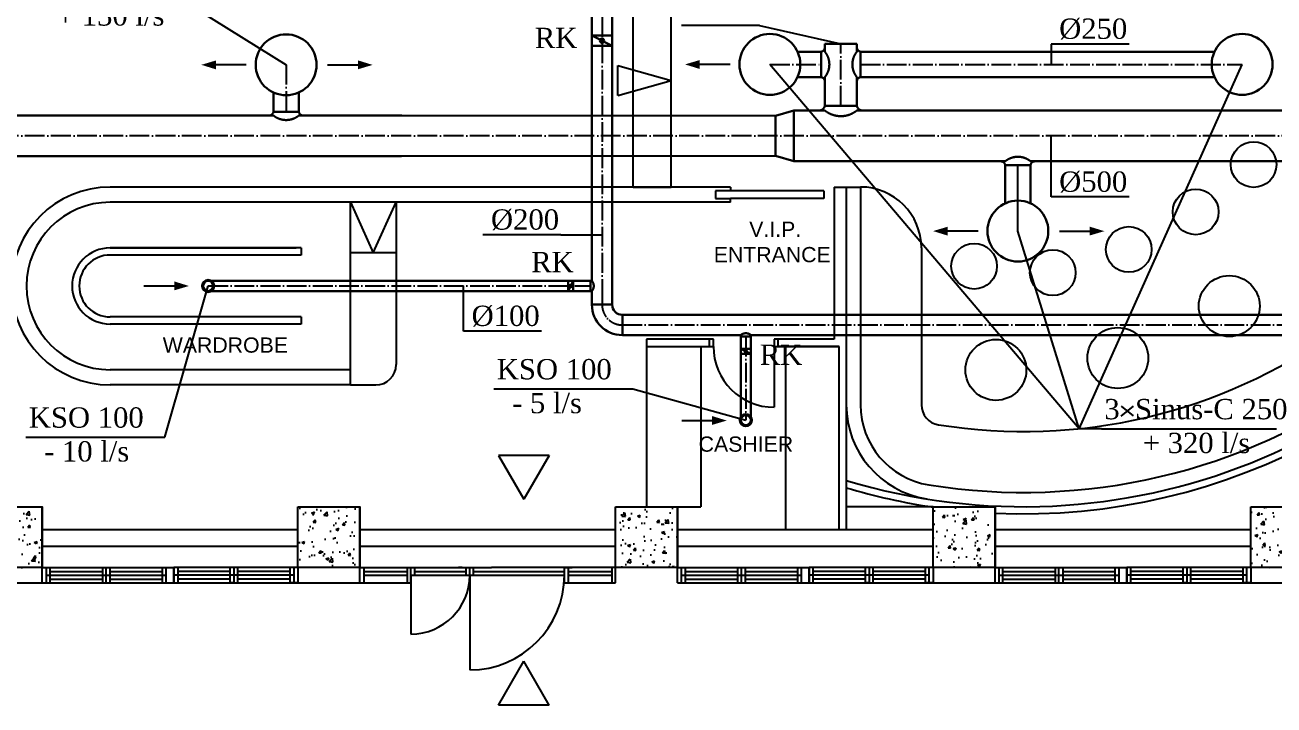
# Model space of a CAD drawing. Header units: millimetres. Extents: x 64632 to 106632, y -11124 to 18576.
# Drawn here: x 83931 to 96240, y -83 to 6617 of the extents above; entities that cross this region are included whole.
import ezdxf

# ---------------------------------------------------------------- set-up
doc = ezdxf.new("R2010")
doc.units = ezdxf.units.MM
doc.linetypes.add('CenterLine', pattern=[17.2, 13, -2, 0.2, -2])
for name, color, linetype in [('Strelki', 7, 'Continuous'), ('Torud SP', 5, 'Continuous'), ('Trubi S', 5, 'Continuous'), ('Trubi V', 1, 'Continuous'), ('Xref', 7, 'Continuous')]:
    doc.layers.add(name, color=color, linetype=linetype)
doc.styles.add('ROMANS', font='arial.ttf')
pattern_1 = [(50, (-455829.67, -150920.86), (286.90407, -25.10085), [30, -330]), (355, (-455829.67, -150920.86), (-55.50053, 300.87685), [24, -264]), (100.4514, (-455805.76, -150922.95), (231.40375, 275.77582), [25.49608, -280.45684]), (46.1842, (-455829.67, -150840.86), (426.89642, -66.2076), [45, -495]), (96.6356, (-455794.1, -150846.37), (373.86508, 389.64715), [38.2441, -420.6852]), (351.1842, (-455829.67, -150840.86), (373.86478, 389.64744), [36, -396]), (21, (-455789.67, -150860.86), (238.76282, -161.04756), [30, -330]), (326, (-455789.67, -150860.86), (97.32613, 290.06002), [24, -264]), (71.4514, (-455769.77, -150874.28), (336.08905, 129.0122), [25.49608, -280.45684]), (37.5, (-455829.67, -150920.86), (4.863942, 133.157542), [0, -260.8, 0, -268, 0, -265]), (7.5, (-455829.67, -150920.86), (105.227815, 157.764685), [0, -152.8, 0, -254.8, 0, -101]), (327.5, (-455918.87, -150920.86), (213.528974, -9.021949), [0, -100, 0, -312, 0, -414]), (317.5, (-455958.87, -150920.86), (233.27447, 40.04199), [0, -130, 0, -207.2, 0, -294])]

msp = doc.modelspace()

# ---------------------------------------------------------------- hatches: boundary and pattern name
at = {"layer": 'Strelki'}
for color, points in [(5, [(85814, 6180), (85814, 6268), (85669, 6225)]), (5, [(87212, 6269), (87212, 6181), (87357, 6224)]), (5, [(90581, 6184), (90581, 6272), (90436, 6229)]), (5, [(93025, 4542), (93025, 4630), (92880, 4587)]), (5, [(94422, 4631), (94422, 4543), (94568, 4586)]), (1, [(85402, 4091), (85402, 4003), (85547, 4046)]), (1, [(90701, 2765), (90701, 2677), (90847, 2720)])]:
    msp.add_hatch(color=color, dxfattribs=at).paths.add_polyline_path(points)
at = {"layer": 'Xref'}
h = msp.add_hatch(dxfattribs=at)
h.set_pattern_fill('AR-CONC', color=256, scale=40, style=0)
h.set_pattern_definition(pattern_1)
h.paths.add_polyline_path([(84101, 1871), (83491, 1871), (83491, 1271), (84101, 1271)])
h = msp.add_hatch(dxfattribs=at)
h.set_pattern_fill('AR-CONC', color=256, scale=40, style=0)
h.set_pattern_definition(pattern_1)
h.paths.add_polyline_path([(87231, 1871), (86621, 1871), (86621, 1271), (87231, 1271)])
h = msp.add_hatch(dxfattribs=at)
h.set_pattern_fill('AR-CONC', color=256, scale=40, style=0)
h.set_pattern_definition(pattern_1)
h.paths.add_polyline_path([(90361, 1871), (89751, 1871), (89751, 1271), (90361, 1271)])
h = msp.add_hatch(dxfattribs=at)
h.set_pattern_fill('AR-CONC', color=256, scale=40, style=0)
h.set_pattern_definition(pattern_1)
h.paths.add_polyline_path([(93491, 1871), (92881, 1871), (92881, 1271), (93491, 1271)])
h = msp.add_hatch(dxfattribs=at)
h.set_pattern_fill('AR-CONC', color=256, scale=40, style=0)
h.set_pattern_definition(pattern_1)
h.paths.add_polyline_path([(96621, 1871), (96011, 1871), (96011, 1271), (96621, 1271)])

# ---------------------------------------------------------------- linework, layer by layer
at = {"layer": 'Strelki', "color": 7}
for p, q in [((85496, 6852), (86505, 6225)), ((91169, 6613), (91971, 6432)), ((94043, 6430), (94043, 6229)), ((86112, 6225), (85814, 6225)), ((86914, 6224), (87212, 6224)), ((90879, 6229), (90581, 6229)), ((94319, 2640), (91272, 6229)), ((94319, 2640), (95926, 6229)), ((94043, 4923), (94043, 5525)), ((93323, 4587), (93025, 4587)), ((94319, 2640), (93716, 4587)), ((94125, 4586), (94422, 4586)), ((89213, 4550), (89618, 4550)), ((85104, 4046), (85402, 4046)), ((85309, 2557), (85737, 4046)), ((88253, 3601), (88253, 4047)), ((89920, 3033), (91035, 2724)), ((94734, 2861), (94852, 2766)), ((94734, 2764), (94854, 2861)), ((90403, 2720), (90701, 2720)), ((94540, 2640), (94319, 2640)), ((95707, 2640), (96266, 2640))]:
    msp.add_line(p, q, dxfattribs=at)
at = {"layer": 'Strelki', "color": 1, "lineweight": 30}
msp.add_line((89518, 6411), (89518, 6513), dxfattribs=at)
at = {"layer": 'Torud SP', "color": 7, "linetype": 'Continuous', "lineweight": -3}
for p, q in [((91169, 6613), (90401, 6613)), ((94812, 6430), (94043, 6430)), ((94812, 4923), (94043, 4923)), ((89213, 4550), (88444, 4550)), ((89021, 3601), (88253, 3601)), ((88552, 3033), (89920, 3033)), ((94540, 2640), (95707, 2640)), ((83940, 2557), (85309, 2557))]:
    msp.add_line(p, q, dxfattribs=at)
at = {"layer": 'Trubi S', "lineweight": 30}
for p, q in [((91814, 6432), (92129, 6432)), ((91814, 6432), (91814, 6354)), ((92129, 6432), (92129, 6354)), ((91544, 6354), (91776, 6354)), ((92166, 6354), (95653, 6354)), ((91777, 6104), (91544, 6104)), ((91814, 6104), (91814, 5822)), ((92129, 6104), (92129, 5822)), ((95653, 6104), (92166, 6104)), ((86380, 5762), (86380, 5952)), ((86630, 5762), (86630, 5952)), ((91814, 5822), (92129, 5822)), ((81430, 5725), (86380, 5725)), ((86680, 5725), (87644, 5725)), ((87644, 5725), (91327, 5721)), ((91327, 5721), (91508, 5775)), ((91327, 5721), (91327, 5328)), ((91508, 5275), (91508, 5775)), ((91508, 5775), (91814, 5775)), ((91814, 5775), (91814, 5775)), ((92192, 5775), (98056, 5775)), ((86330, 5325), (81420, 5325)), ((86330, 5325), (87642, 5325)), ((91327, 5328), (87642, 5325)), ((91327, 5328), (91508, 5275)), ((91508, 5275), (93547, 5275)), ((93591, 5237), (93591, 4860)), ((93841, 5275), (97456, 5275)), ((93841, 5237), (93841, 4860))]:
    msp.add_line(p, q, dxfattribs=at)
at = {"layer": 'Trubi S', "linetype": 'CenterLine', "lineweight": 30, "ltscale": 70}
for p, q in [((91814, 6354), (91814, 6404)), ((91776, 6354), (91777, 6104)), ((92129, 6355), (92129, 6392)), ((92166, 6104), (92166, 6354)), ((91814, 6103), (91814, 6066)), ((92129, 6104), (92129, 6054)), ((86379, 5725), (86342, 5725)), ((86630, 5762), (86380, 5762)), ((86630, 5725), (86680, 5725)), ((91813, 5776), (91765, 5775)), ((92129, 5775), (92192, 5775)), ((93591, 5275), (93541, 5275)), ((93591, 5237), (93841, 5237)), ((93842, 5274), (93879, 5274))]:
    msp.add_line(p, q, dxfattribs=at)
at = {"layer": 'Trubi S'}
for p, q in [((91971, 6395), (91971, 6432)), ((91971, 6395), (91971, 6395)), ((93716, 4587), (93716, 5237))]:
    msp.add_line(p, q, dxfattribs=at)
at = {"layer": 'Trubi S', "linetype": 'CenterLine', "ltscale": 15}
for p, q in [((91971, 5822), (91971, 6395)), ((86505, 6225), (86505, 5762)), ((91272, 6229), (91777, 6229)), ((92166, 6229), (95926, 6229)), ((98056, 5525), (76255, 5525))]:
    msp.add_line(p, q, dxfattribs=at)
at = {"layer": 'Trubi S', "lineweight": 30}
for centre in [(86505, 6225), (91272, 6229), (95926, 6229), (93716, 4587)]:
    msp.add_circle(centre, 300, dxfattribs=at)
at = {"layer": 'Trubi S', "linetype": 'CenterLine', "lineweight": 30, "ltscale": 70}
for centre, radius, start, end in [((91767, 6400), 47.3, 281.8172, 4.5265), ((91660, 6229), 198, 320.6826, 39.1071), ((92283, 6229), 198, 140.6826, 219.1071), ((92176, 6400), 47.3, 187.2864, 258.3453), ((91767, 6058), 47.3, 7.2864, 78.3453), ((92176, 6058), 47.3, 101.8172, 184.5265), ((91755, 5834), 59.6, 277.2864, 348.3453), ((92187, 5834), 59.6, 191.8172, 274.5265), ((86334, 5772), 47.3, 277.2864, 348.3453), ((86505, 5879), 198, 230.6826, 309.1071), ((86676, 5772), 47.3, 191.8172, 274.5265), ((91971, 5969), 250, 230.6826, 309.1071), ((93716, 5121), 198, 50.6826, 129.1071), ((93545, 5227), 47.3, 11.8172, 94.5265), ((93887, 5228), 47.3, 97.2864, 168.3453)]:
    msp.add_arc(centre, radius, start, end, dxfattribs=at)
at = {"layer": 'Trubi V', "lineweight": 30}
for p, q in [((89518, 6951), (89518, 4116)), ((89718, 6951), (89718, 3986)), ((89518, 6513), (89718, 6513)), ((89518, 6513), (89718, 6411)), ((89718, 6411), (89518, 6411)), ((89718, 6513), (89718, 6411)), ((89503, 4096), (85737, 4096)), ((89283, 3996), (89283, 4096)), ((89283, 4096), (89334, 4096)), ((89283, 3996), (89334, 4096)), ((89334, 4096), (89334, 3996)), ((89503, 3996), (85737, 3996)), ((89334, 3996), (89283, 3996)), ((89518, 3996), (89518, 3986)), ((89518, 3862), (89518, 3986)), ((89618, 3986), (89618, 3986)), ((89718, 3862), (89718, 3986)), ((89518, 3862), (89718, 3862)), ((89818, 3762), (96708, 3762)), ((90985, 3562), (89818, 3562)), ((90985, 2724), (90985, 3547)), ((96708, 3562), (91085, 3562)), ((91085, 2724), (91085, 3547)), ((91086, 3562), (91095, 3562)), ((90985, 3428), (91085, 3428)), ((90985, 3377), (90985, 3428)), ((90985, 3428), (91085, 3377)), ((91085, 3377), (90985, 3377)), ((91085, 3428), (91085, 3377))]:
    msp.add_line(p, q, dxfattribs=at)
at = {"layer": 'Trubi V', "linetype": 'CenterLine', "ltscale": 15}
for p, q in [((89618, 6951), (89618, 4046)), ((85737, 4046), (89503, 4047)), ((89818, 3662), (96712, 3662)), ((91035, 3547), (91035, 2724))]:
    msp.add_line(p, q, dxfattribs=at)
at = {"layer": 'Trubi V', "linetype": 'CenterLine', "lineweight": 30, "ltscale": 70}
for p, q in [((89503, 4096), (89503, 3996)), ((89518, 4096), (89518, 4116)), ((89518, 3995), (89518, 3980)), ((89718, 3862), (89518, 3862)), ((89818, 3762), (89818, 3562)), ((90985, 3562), (90965, 3562)), ((90985, 3547), (91085, 3547)), ((91086, 3562), (91101, 3562))]:
    msp.add_line(p, q, dxfattribs=at)
at = {"layer": 'Trubi V'}
msp.add_line((89618, 4046), (89618, 3862), dxfattribs=at)
at = {"layer": 'Trubi V', "lineweight": 30}
for centre, radius in [((89618, 6462), 20.5), ((85737, 4046), 60), ((85737, 4046), 50), ((89309, 4046), 10.2), ((91035, 3402), 10.2), ((91035, 2724), 60), ((91035, 2724), 50)]:
    msp.add_circle(centre, radius, dxfattribs=at)
at = {"layer": 'Trubi V', "linetype": 'CenterLine', "lineweight": 30, "ltscale": 70}
for centre, radius, start, end in [((89499, 4114), 18.9, 281.8172, 4.5265), ((89457, 4046), 79.3, 320.6826, 39.1071), ((89500, 3977), 18.9, 7.2864, 78.3453), ((91035, 3501), 79.3, 50.6826, 129.1071), ((90967, 3544), 18.9, 11.8172, 94.5265), ((91104, 3544), 18.9, 97.2864, 168.3453)]:
    msp.add_arc(centre, radius, start, end, dxfattribs=at)
at = {"layer": 'Trubi V', "linetype": 'ByBlock', "lineweight": 30, "ltscale": 70}
for radius in [300, 100]:
    msp.add_arc((89818, 3862), radius, 180, 270, dxfattribs=at)
at = {"layer": 'Trubi V', "linetype": 'CenterLine', "ltscale": 10}
msp.add_arc((89818, 3862), 200, 180, 270, dxfattribs=at)
at = {"layer": 'Xref'}
for p, q in [((89925, 5021), (89925, 10331)), ((90300, 5021), (90300, 7121)), ((89774, 5924), (89774, 6219)), ((89774, 6219), (90300, 6071)), ((89774, 5924), (90300, 6071)), ((90885, 5021), (84771, 5021)), ((89925, 5021), (90300, 5021)), ((90885, 4984), (90735, 4984)), ((90735, 4984), (90735, 4909)), ((90885, 5021), (90885, 4984)), ((91805, 4984), (90885, 4984)), ((91805, 4984), (91655, 4984)), ((91805, 4984), (91805, 4984)), ((91805, 4984), (91805, 4909)), ((91904, 5021), (92025, 5021)), ((91904, 5021), (91904, 3521)), ((92025, 5021), (92025, 1646)), ((92025, 5021), (92165, 5021)), ((92165, 5021), (92165, 2876)), ((92165, 5021), (92165, 4421)), ((90885, 4871), (84771, 4871)), ((87139, 3221), (87139, 4871)), ((87139, 4871), (87364, 4371)), ((87364, 4371), (87589, 4871)), ((87589, 4871), (87589, 3271)), ((87589, 4871), (87589, 4371)), ((90735, 4909), (90885, 4909)), ((91805, 4909), (90885, 4909)), ((90885, 4871), (90885, 4909)), ((86654, 4421), (84771, 4421)), ((84771, 4421), (86604, 4421)), ((86654, 4351), (84771, 4351)), ((86654, 4421), (86654, 4351)), ((87589, 4371), (87139, 4371)), ((92765, 4421), (92765, 2876)), ((86654, 3741), (84771, 3741)), ((86654, 3741), (86654, 3671)), ((86654, 3671), (84771, 3671)), ((90715, 3521), (90055, 3521)), ((90055, 3521), (90055, 3451)), ((90055, 3451), (90715, 3451)), ((90055, 3451), (90055, 1871)), ((90590, 3451), (90590, 1871)), ((90675, 3521), (90675, 3451)), ((90715, 3451), (90715, 3521)), ((91904, 3521), (91315, 3521)), ((91355, 3521), (91315, 3521)), ((91315, 3521), (91315, 3451)), ((91315, 3451), (91955, 3451)), ((91315, 3451), (91315, 2851)), ((91355, 3451), (91355, 3521)), ((91955, 3451), (91355, 3451)), ((91427, 3451), (91427, 1646)), ((91955, 3221), (91955, 3451)), ((87139, 3221), (84771, 3221)), ((87139, 3071), (87139, 3221)), ((91955, 3071), (91955, 3221)), ((87139, 3071), (84771, 3071)), ((87139, 3071), (87389, 3071)), ((91955, 1646), (91955, 3071)), ((89097, 2375), (88599, 2375)), ((88599, 2375), (88848, 1944)), ((89097, 2375), (88848, 1944)), ((83491, 1871), (84101, 1871)), ((84101, 1121), (84101, 1871)), ((86621, 1271), (86621, 1871)), ((86621, 1871), (87231, 1871)), ((87231, 1121), (87231, 1871)), ((89751, 1271), (89751, 1871)), ((89751, 1871), (90361, 1871)), ((90361, 1121), (90361, 1871)), ((90361, 1871), (90590, 1871)), ((92881, 1871), (92025, 1871)), ((92881, 1271), (92881, 1871)), ((92881, 1871), (93491, 1871)), ((93491, 1121), (93491, 1871)), ((96011, 1271), (96011, 1871)), ((96011, 1871), (96621, 1871)), ((84101, 1121), (84101, 1646)), ((84101, 1646), (86621, 1646)), ((84101, 1646), (84101, 1621)), ((87231, 1121), (87231, 1646)), ((87231, 1646), (89751, 1646)), ((87231, 1646), (87231, 1621)), ((90361, 1121), (90361, 1646)), ((90361, 1646), (92881, 1646)), ((90361, 1646), (90361, 1621)), ((93491, 1121), (93491, 1646)), ((93491, 1646), (96011, 1646)), ((93491, 1646), (93491, 1621)), ((84101, 1481), (86621, 1481)), ((87231, 1481), (89751, 1481)), ((90361, 1481), (92881, 1481)), ((93491, 1481), (96011, 1481)), ((84101, 1271), (84139, 1271)), ((84139, 1271), (84139, 1121)), ((84139, 1271), (84176, 1271)), ((84176, 1271), (84176, 1234)), ((84176, 1271), (85399, 1271)), ((84176, 1234), (84176, 1196)), ((84176, 1234), (84694, 1234)), ((84694, 1271), (84694, 1121)), ((84731, 1121), (84731, 1271)), ((84731, 1271), (84769, 1271)), ((84769, 1271), (84769, 1121)), ((84769, 1234), (85286, 1234)), ((85286, 1121), (85286, 1271)), ((85324, 1121), (85324, 1271)), ((85324, 1234), (85324, 1234)), ((85399, 1121), (85399, 1271)), ((86621, 1271), (85399, 1271)), ((86621, 1271), (85399, 1271)), ((85399, 1271), (85399, 1121)), ((85436, 1271), (85436, 1121)), ((85954, 1234), (85436, 1234)), ((85954, 1121), (85954, 1271)), ((85991, 1271), (85991, 1121)), ((86029, 1121), (86029, 1271)), ((86546, 1234), (86029, 1234)), ((86546, 1234), (86546, 1271)), ((86546, 1196), (86546, 1234)), ((86583, 1121), (86583, 1271)), ((86621, 1271), (86621, 1121)), ((87231, 1271), (87269, 1271)), ((87269, 1271), (87269, 1121)), ((87269, 1271), (87306, 1271)), ((87269, 1234), (87698, 1234)), ((87306, 1271), (88529, 1271)), ((87698, 1271), (87698, 1121)), ((87735, 1121), (87735, 1271)), ((87773, 1196), (87773, 1271)), ((87773, 1234), (88277, 1234)), ((87861, 1271), (87899, 1271)), ((88239, 1271), (88202, 1271)), ((88277, 1271), (88277, 1196)), ((88314, 1196), (88314, 1271)), ((88352, 1196), (88352, 1271)), ((88352, 1234), (89247, 1234)), ((89751, 1271), (88529, 1271)), ((89751, 1271), (88529, 1271)), ((89247, 1271), (89285, 1271)), ((89247, 1121), (89247, 1271)), ((89285, 1271), (89285, 1121)), ((89285, 1271), (89322, 1271)), ((89285, 1234), (89714, 1234)), ((89714, 1271), (89714, 1121)), ((89751, 1121), (89751, 1271)), ((90361, 1271), (90399, 1271)), ((90399, 1271), (90399, 1121)), ((90399, 1271), (90436, 1271)), ((90436, 1271), (90436, 1234)), ((90436, 1271), (91659, 1271)), ((90436, 1234), (90436, 1196)), ((90436, 1234), (90954, 1234)), ((90954, 1271), (90954, 1121)), ((90991, 1121), (90991, 1271)), ((90991, 1271), (91029, 1271)), ((91029, 1271), (91029, 1121)), ((91029, 1234), (91546, 1234)), ((91546, 1121), (91546, 1271)), ((91584, 1121), (91584, 1271)), ((91584, 1234), (91584, 1234)), ((91659, 1121), (91659, 1271)), ((92881, 1271), (91659, 1271)), ((92881, 1271), (91659, 1271)), ((91659, 1271), (91659, 1121)), ((91696, 1271), (91696, 1121)), ((92214, 1234), (91696, 1234)), ((92214, 1121), (92214, 1271)), ((92251, 1271), (92251, 1121)), ((92289, 1121), (92289, 1271)), ((92806, 1234), (92289, 1234)), ((92806, 1234), (92806, 1271)), ((92806, 1196), (92806, 1234)), ((92843, 1121), (92843, 1271)), ((92881, 1271), (92881, 1121)), ((93491, 1271), (93529, 1271)), ((93529, 1271), (93529, 1121)), ((93529, 1271), (93566, 1271)), ((93566, 1271), (93566, 1234)), ((93566, 1271), (94789, 1271)), ((93566, 1234), (93566, 1196)), ((93566, 1234), (94084, 1234)), ((94084, 1271), (94084, 1121)), ((94121, 1121), (94121, 1271)), ((94121, 1271), (94159, 1271)), ((94159, 1271), (94159, 1121)), ((94159, 1234), (94676, 1234)), ((94676, 1121), (94676, 1271)), ((94714, 1121), (94714, 1271)), ((94714, 1234), (94714, 1234)), ((94789, 1121), (94789, 1271)), ((96011, 1271), (94789, 1271)), ((96011, 1271), (94789, 1271)), ((94789, 1271), (94789, 1121)), ((94826, 1271), (94826, 1121)), ((95344, 1234), (94826, 1234)), ((95344, 1121), (95344, 1271)), ((95381, 1271), (95381, 1121)), ((95419, 1121), (95419, 1271)), ((95936, 1234), (95419, 1234)), ((95936, 1234), (95936, 1271)), ((95936, 1196), (95936, 1234)), ((95973, 1121), (95973, 1271)), ((96011, 1271), (96011, 1121)), ((80971, 1121), (84101, 1121)), ((84101, 1121), (86621, 1121)), ((84101, 1121), (86621, 1121)), ((84101, 1121), (87231, 1121)), ((84139, 1196), (85324, 1196)), ((84176, 1196), (84176, 1159)), ((84176, 1159), (84176, 1121)), ((84176, 1159), (84694, 1159)), ((84769, 1159), (85286, 1159)), ((86583, 1196), (85399, 1196)), ((85399, 1159), (85399, 1159)), ((85954, 1159), (85436, 1159)), ((85991, 1121), (85954, 1121)), ((86546, 1159), (86029, 1159)), ((86546, 1159), (86546, 1196)), ((86546, 1121), (86546, 1159)), ((86583, 1121), (86546, 1121)), ((86621, 1121), (86583, 1121)), ((87231, 1121), (87735, 1121)), ((87269, 1196), (87698, 1196)), ((87735, 1196), (87735, 617)), ((87735, 1196), (88234, 1196)), ((87735, 1196), (88314, 1196)), ((88314, 1196), (89247, 1196)), ((88314, 1196), (88314, 263)), ((89247, 1121), (89751, 1121)), ((89285, 1196), (89714, 1196)), ((90361, 1121), (92881, 1121)), ((90361, 1121), (92881, 1121)), ((90361, 1121), (93491, 1121)), ((90399, 1196), (91584, 1196)), ((90436, 1196), (90436, 1159)), ((90436, 1159), (90436, 1121)), ((90436, 1159), (90954, 1159)), ((91029, 1159), (91546, 1159)), ((92843, 1196), (91659, 1196)), ((91659, 1159), (91659, 1159)), ((92214, 1159), (91696, 1159)), ((92251, 1121), (92214, 1121)), ((92806, 1159), (92289, 1159)), ((92806, 1159), (92806, 1196)), ((92806, 1121), (92806, 1159)), ((92843, 1121), (92806, 1121)), ((92881, 1121), (92843, 1121)), ((93491, 1121), (96011, 1121)), ((93491, 1121), (96011, 1121)), ((93491, 1121), (96621, 1121)), ((93529, 1196), (94714, 1196)), ((93566, 1196), (93566, 1159)), ((93566, 1159), (93566, 1121)), ((93566, 1159), (94084, 1159)), ((94159, 1159), (94676, 1159)), ((95973, 1196), (94789, 1196)), ((94789, 1159), (94789, 1159)), ((95344, 1159), (94826, 1159)), ((95381, 1121), (95344, 1121)), ((95936, 1159), (95419, 1159)), ((95936, 1159), (95936, 1196)), ((95936, 1121), (95936, 1159)), ((95973, 1121), (95936, 1121)), ((96011, 1121), (95973, 1121)), ((88599, -83), (88848, 349)), ((89097, -83), (88848, 349)), ((89097, -83), (88599, -83))]:
    msp.add_line(p, q, dxfattribs=at)
at = {"layer": 'Xref', "flags": 128}
for points in [[(83491, 1871), (84101, 1871), (84101, 1271), (83491, 1271), (83491, 1871)], [(86621, 1871), (87231, 1871), (87231, 1271), (86621, 1271), (86621, 1871)], [(89751, 1871), (90361, 1871), (90361, 1271), (89751, 1271), (89751, 1871)], [(92881, 1871), (93491, 1871), (93491, 1271), (92881, 1271), (92881, 1871)], [(96011, 1871), (96621, 1871), (96621, 1271), (96011, 1271), (96011, 1871)]]:
    msp.add_lwpolyline(points, dxfattribs=at)
at = {"layer": 'Xref'}
for centre, radius in [((96039, 5242), 225), ((95468, 4776), 225), ((94809, 4406), 225), ((93285, 4241), 225), ((94060, 4177), 225), ((95799, 3848), 300), ((94701, 3336), 300), ((93499, 3219), 300)]:
    msp.add_circle(centre, radius, dxfattribs=at)
for centre, radius, start, end in [((84771, 4046), 975, 90, 270), ((92165, 4421), 600, 0, 90), ((84771, 4046), 825, 90, 270), ((93773, 7902), 6030, 253.1426, 330.3684), ((93773, 7902), 6100, 267.3471, 330.3893), ((84771, 4046), 375, 90, 270), ((84771, 4046), 305, 90, 270), ((93773, 7902), 5290, 260.8588, 305.5174), ((91315, 3451), 600, 180, 270), ((87389, 3271), 200, 270, 0), ((93773, 7902), 5890, 260.8588, 305.5174), ((92965, 2876), 940, 180, 260.8588), ((92965, 2876), 800, 180, 260.8588), ((92965, 2876), 200, 180, 260.8588), ((93773, 7902), 6100, 253.3418, 261.5883), ((87735, 1196), 579, 270, 0), ((88314, 1196), 933, 270, 0)]:
    msp.add_arc(centre, radius, start, end, dxfattribs=at)

# ---------------------------------------------------------------- texts
at = {"layer": 'Torud SP', "linetype": 'Continuous', "lineweight": -3, "char_height": 200, "width": 2043.23, "attachment_point": 1}
for s, insert in [('{\\fTimes New Roman|b0|i0|c186|p18;\\C7; Sinus-C\\fTimes New Roman|b0|i0|c0|p18; \\fTimes New Roman|b0|i0|c186|p18;250\\fTimes New Roman|b0|i0|c0|p18;\\P   \\fTimes New Roman|b0|i0|c186|p18; + 130\\fTimes New Roman|b0|i0|c0|p18; l/s}', (83943, 7145)), ('{\\fTimes New Roman|b0|i0|c0|p18;\\C7; %%C\\fTimes New Roman|b0|i0|c186|p18;250}', (94047, 6681)), ('{\\fTimes New Roman|b0|i0|c0|p18;\\C7; \\fTimes New Roman|b0|i0|c186|p18;RK}', (88880, 6590)), ('{\\fTimes New Roman|b0|i0|c0|p18;\\C7; %%C\\fTimes New Roman|b0|i0|c186|p18;500}', (94047, 5174)), ('{\\fTimes New Roman|b0|i0|c0|p18;\\C7; %%C2\\fTimes New Roman|b0|i0|c186|p18;0\\fTimes New Roman|b0|i0|c0|p18;0}', (88448, 4801)), ('{\\fTimes New Roman|b0|i0|c0|p18;\\C7; \\fTimes New Roman|b0|i0|c186|p18;RK}', (88844, 4382)), ('{\\fTimes New Roman|b0|i0|c0|p18;\\C7; %%C\\fTimes New Roman|b0|i0|c186|p18;10\\fTimes New Roman|b0|i0|c0|p18;0}', (88257, 3852)), ('{\\fTimes New Roman|b0|i0|c0|p18;\\C7; \\fTimes New Roman|b0|i0|c186|p18;RK}', (91097, 3469)), ('{\\fTimes New Roman|b0|i0|c0|p18;\\C7; KSO 100\\P   - \\fTimes New Roman|b0|i0|c186|p18;5\\fTimes New Roman|b0|i0|c0|p18; l/s}', (88505, 3326)), ('{\\fTimes New Roman|b0|i0|c0|p18;\\C7; KSO 100\\P   - 1\\fTimes New Roman|b0|i0|c186|p18;0\\fTimes New Roman|b0|i0|c0|p18; l/s}', (83893, 2850)), ('{\\fTimes New Roman|b0|i0|c186|p18;\\C7; 3 \\fTimes New Roman|b0|i0|c0|p18; \\fTimes New Roman|b0|i0|c186|p18;Sinus-C\\fTimes New Roman|b0|i0|c0|p18; \\fTimes New Roman|b0|i0|c186|p18;250\\fTimes New Roman|b0|i0|c0|p18;\\P   \\fTimes New Roman|b0|i0|c186|p18;   + 320\\fTimes New Roman|b0|i0|c0|p18; l/s}', (94493, 2933))]:
    msp.add_mtext(s, dxfattribs=dict(at, insert=insert))
at = {"layer": 'Xref', "char_height": 150, "width": 1963.56, "attachment_point": 1, "style": 'ROMANS'}
for s, insert in [('      V.I.P.\\PENTRANCE', (90719, 4680)), ('WARDROBE', (85289, 3539)), ('CASHIER', (90570, 2563))]:
    msp.add_mtext(s, dxfattribs=dict(at, insert=insert))

doc.saveas('drawing.dxf')
